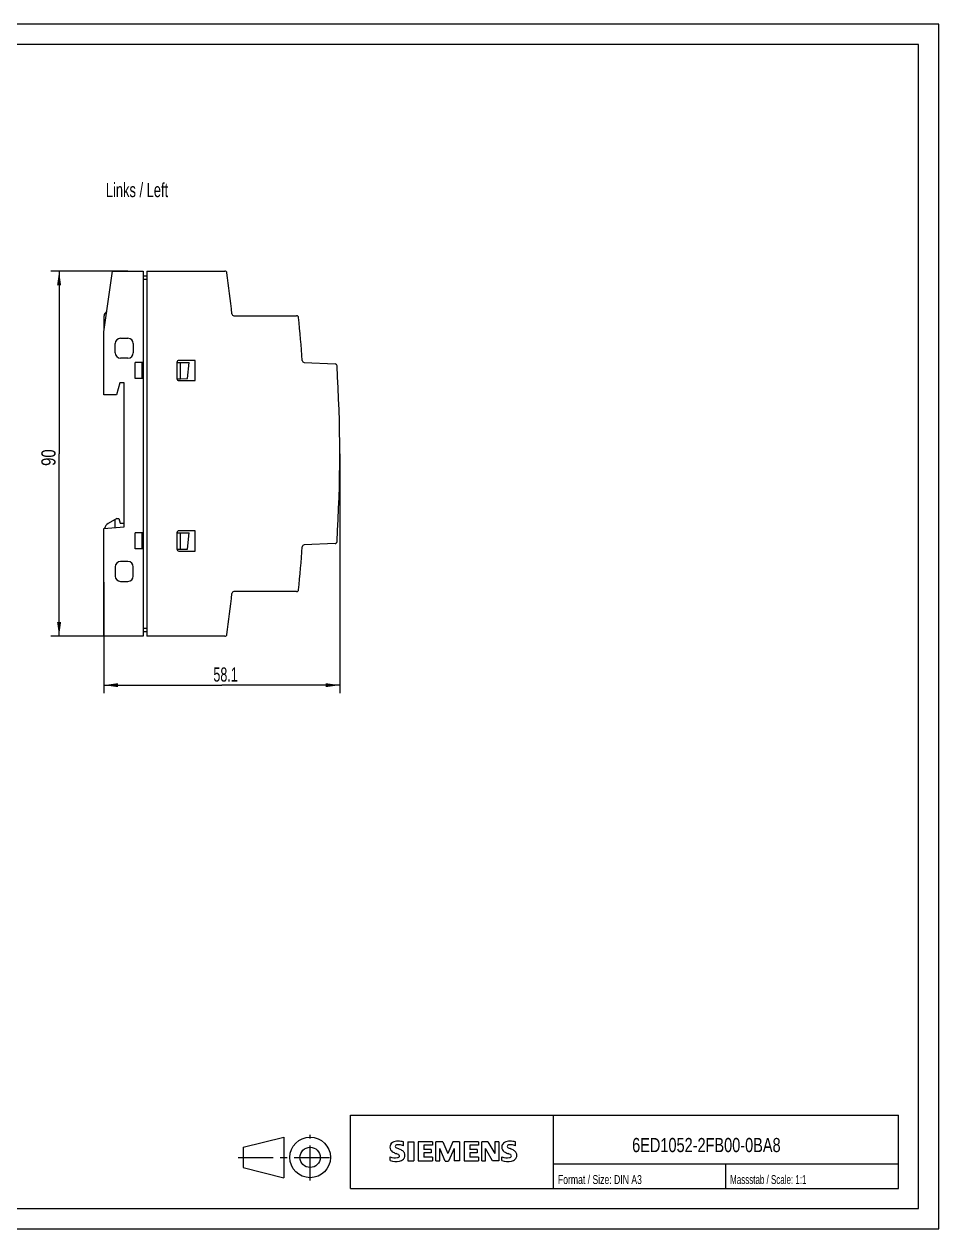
# Model space of a CAD drawing. Extents: x 0 to 420, y 0 to 297.
# Drawn here: x 194.5 to 420, y 0 to 297 of the extents above; entities that cross this region are included whole.
import ezdxf

# ---------------------------------------------------------------- set-up
doc = ezdxf.new("R2010")
doc.units = 0
doc.header["$LTSCALE"] = 23.1
doc.linetypes.add('CENTER', pattern=[0.6, 0.375, -0.075, 0.075, -0.075])
for name, color, linetype in [('11000_LEFT', 7, 'CONTINUOUS'), ('11100_DIM_LEFT', 7, 'CONTINUOUS'), ('11300_LEFT_GERMAN_ENGLISH', 7, 'CONTINUOUS'), ('90000_FRAME', 7, 'CONTINUOUS'), ('91000_TIP', 7, 'CONTINUOUS')]:
    doc.layers.add(name, color=color, linetype=linetype)
doc.styles.get("Standard").update_dxf_attribs({"font": 'txt', "width": 0.8})
doc.dimstyles.new('DIMSTYLE_1', dxfattribs={"dimtxt": 3.5, "dimasz": 3.5, "dimexe": 0.18, "dimexo": 0.0625, "dimgap": 0.09, "dimtad": 1, "dimtxsty": 'STANDARD', "dimcen": 0.09, "dimazin": 3, "dimtp": 0.05, "dimtm": 0.05, "dimtfac": 1, "dimtofl": 0, "dimtmove": 0, "dimatfit": 3, "dimtolj": 1})
doc.dimstyles.new('DIMSTYLE_2', dxfattribs={"dimtxt": 3.5, "dimasz": 3.5, "dimexe": 0.18, "dimexo": 0.0625, "dimgap": 0.09, "dimtad": 1, "dimdec": 1, "dimtxsty": 'STANDARD', "dimcen": 0.09, "dimazin": 3, "dimtp": 0.1, "dimtm": 0.1, "dimtfac": 1, "dimtdec": 1, "dimtofl": 0, "dimtmove": 0, "dimatfit": 3, "dimtolj": 1})

# ---------------------------------------------------------------- blocks, each defined once
blk = doc.blocks.new('*D1')
at = {"layer": '11100_DIM_LEFT', "linetype": 'CONTINUOUS'}
for p, q in [((220.084935, 236.104546), (201.128913, 236.104546)), ((203.128913, 236.104546), (203.128913, 191.104546)), ((203.128913, 146.104546), (203.128913, 191.104546)), ((219.029878, 146.104546), (201.128913, 146.104546))]:
    blk.add_line(p, q, dxfattribs=at)
for points in [[(203.628913, 232.604546), (203.128913, 236.104546), (202.628913, 232.604546)], [(202.628913, 149.604546), (203.128913, 146.104546), (203.628913, 149.604546)]]:
    blk.add_solid(points, dxfattribs=at)
at = {"layer": '11100_DIM_LEFT', "linetype": 'CONTINUOUS', "width": 0.785714}
blk.add_text('90', height=3.5, rotation=90, dxfattribs=at).set_placement((202.253913, 188.084678))
blk = doc.blocks.new('*D2')
at = {"layer": '11100_DIM_LEFT', "linetype": 'CONTINUOUS'}
for p, q in [((272.3, 191.1), (272.3, 132.04)), ((214.18, 159.39), (214.18, 132.04)), ((214.18, 134.04), (243.24, 134.04)), ((272.3, 134.04), (243.24, 134.04))]:
    blk.add_line(p, q, dxfattribs=at)
for points in [[(217.68, 134.54), (214.18, 134.04), (217.68, 133.54)], [(268.8, 133.54), (272.3, 134.04), (268.8, 134.54)]]:
    blk.add_solid(points, dxfattribs=at)
at = {"layer": '11100_DIM_LEFT', "linetype": 'CONTINUOUS', "width": 0.660714}
blk.add_text('58.1', height=3.5, dxfattribs=at).set_placement((241.16, 134.91))

msp = doc.modelspace()

# ---------------------------------------------------------------- linework, layer by layer
at = {"layer": '11000_LEFT', "color": 7, "linetype": 'CONTINUOUS'}
for p, q in [((214.181, 221.105), (216.289, 236.105)), ((216.289, 236.105), (223.881, 236.105)), ((223.881, 236.105), (223.881, 146.105)), ((223.881, 234.905), (224.781, 234.905)), ((224.781, 236.105), (224.781, 146.105)), ((224.781, 236.105), (244.003, 236.105)), ((223.881, 234.105), (224.781, 234.105)), ((214.231, 221.46), (214.231, 225.105)), ((246.231, 225.105), (261.675, 225.105)), ((214.181, 205.605), (214.181, 221.105)), ((216.956, 215.955), (216.956, 218.255)), ((218.256, 219.555), (220.106, 219.555)), ((221.406, 218.255), (221.406, 215.955)), ((220.106, 214.655), (218.256, 214.655)), ((236.681, 214.105), (232.681, 214.105)), ((236.681, 209.105), (236.681, 214.105)), ((221.881, 209.605), (221.881, 213.605)), ((223.881, 213.605), (221.881, 213.605)), ((223.492, 213.605), (223.492, 209.605)), ((232.181, 213.605), (232.181, 209.605)), ((232.229, 209.562), (232.231, 213.558)), ((232.231, 213.602), (232.231, 213.558)), ((232.231, 213.602), (235.185, 213.601)), ((232.231, 213.558), (233.031, 213.558)), ((233.029, 209.562), (233.031, 213.558)), ((233.031, 213.558), (235.185, 213.601)), ((234.807, 209.597), (235.185, 213.601)), ((263.528, 213.585), (271.155, 213.252)), ((218.102, 208.605), (217.242, 205.605)), ((219.184, 208.605), (218.102, 208.605)), ((219.184, 173.105), (219.184, 208.605)), ((223.881, 209.605), (221.881, 209.605)), ((232.229, 209.562), (233.029, 209.562)), ((232.681, 209.105), (236.681, 209.105)), ((233.029, 209.562), (234.807, 209.597)), ((217.242, 205.605), (214.181, 205.605)), ((214.181, 172.667), (219.184, 173.105)), ((214.181, 146.105), (214.181, 172.667)), ((217.389, 175.105), (215.231, 173.859)), ((216.934, 172.908), (216.934, 174.842)), ((217.389, 175.105), (217.889, 175.105)), ((217.889, 175.105), (218.184, 174.005)), ((218.184, 174.005), (219.184, 174.005)), ((221.881, 167.605), (221.881, 171.605)), ((223.881, 171.605), (221.881, 171.605)), ((223.492, 171.605), (223.492, 167.605)), ((232.181, 171.605), (232.181, 167.605)), ((232.229, 167.562), (232.231, 171.558)), ((232.231, 171.602), (232.231, 171.558)), ((232.231, 171.602), (235.185, 171.601)), ((232.231, 171.558), (233.031, 171.558)), ((236.681, 172.105), (232.681, 172.105)), ((233.029, 167.562), (233.031, 171.558)), ((233.031, 171.558), (235.185, 171.601)), ((234.807, 167.597), (235.185, 171.601)), ((236.681, 167.105), (236.681, 172.105)), ((223.881, 167.605), (221.881, 167.605)), ((232.229, 167.562), (233.029, 167.562)), ((232.681, 167.105), (236.681, 167.105)), ((233.029, 167.562), (234.807, 167.597)), ((271.155, 168.957), (263.528, 168.624)), ((220.106, 164.52), (218.256, 164.52)), ((216.956, 163.22), (216.956, 160.92)), ((221.406, 160.92), (221.406, 163.22)), ((218.256, 159.62), (220.106, 159.62)), ((261.675, 157.105), (246.231, 157.105)), ((223.881, 146.105), (214.181, 146.105)), ((223.881, 148.105), (224.781, 148.105)), ((223.881, 147.305), (224.781, 147.305)), ((244.003, 146.105), (224.781, 146.105))]:
    msp.add_line(p, q, dxfattribs=at)
for centre, radius, start, end in [((244.003, 235.605), 0.5, 7.85767, 90), ((-78.441, 191.105), 326, 6.06555, 7.85767), ((215.231, 225.105), 1, 110.88846, 180), ((246.231, 225.605), 0.5, 186.06555, 270), ((261.675, 224.605), 0.5, 5.62545, 90), ((-78.429, 191.105), 342.25, 3.84433, 5.62545), ((218.256, 218.255), 1.3, 90, 180), ((220.106, 218.255), 1.3, 0, 90), ((218.256, 215.955), 1.3, 180, 270), ((220.106, 215.955), 1.3, 270, 360), ((232.681, 213.605), 0.5, 90, 180), ((263.55, 214.085), 0.5, 183.84433, 267.5), ((271.134, 212.752), 0.5, 3.54354, 87.5), ((-78.447, 191.105), 350.75, 356.45646, 3.54354), ((232.681, 209.605), 0.5, 180, 270), ((216.231, 172.127), 2, 120, 163.98843), ((232.681, 171.605), 0.5, 90, 180), ((271.134, 169.457), 0.5, 272.5, 356.45646), ((232.681, 167.605), 0.5, 180, 270), ((-78.429, 191.105), 342.25, 354.37456, 356.15567), ((263.55, 168.125), 0.5, 92.5, 176.15567), ((218.256, 163.22), 1.3, 90, 180), ((220.106, 163.22), 1.3, 0, 90), ((218.256, 160.92), 1.3, 180, 270), ((220.106, 160.92), 1.3, 270, 360), ((261.675, 157.605), 0.5, 270, 354.37456), ((-78.441, 191.105), 326, 352.14233, 353.93445), ((246.231, 156.605), 0.5, 90, 173.93445), ((244.003, 146.605), 0.5, 270, 352.14233)]:
    msp.add_arc(centre, radius, start, end, dxfattribs=at)
at = {"layer": '90000_FRAME', "color": 7, "linetype": 'CONTINUOUS'}
for p, q in [((420, 297), (0, 297)), ((420, 0), (420, 297)), ((415, 292), (5, 292)), ((415, 5), (415, 292)), ((275, 28), (410, 28)), ((275, 10), (275, 28)), ((325, 10), (325, 28)), ((410, 10), (410, 28)), ((284.895, 20.916), (285.169, 21.19)), ((288.03, 20.499), (288.03, 21.449)), ((289.124, 21.497), (290.55, 21.497)), ((289.124, 21.497), (289.124, 16.744)), ((290.55, 21.497), (290.55, 16.744)), ((295.16, 21.497), (291.643, 21.497)), ((291.643, 21.497), (291.643, 16.744)), ((295.16, 21.497), (295.16, 20.618)), ((297.727, 21.497), (296.016, 21.497)), ((296.016, 16.744), (296.016, 21.497)), ((297.727, 21.497), (298.963, 18.597)), ((300.151, 21.497), (298.963, 18.597)), ((301.862, 21.497), (300.151, 21.497)), ((301.862, 21.497), (301.862, 16.744)), ((306.473, 21.497), (302.956, 21.497)), ((302.956, 21.497), (302.956, 16.744)), ((306.473, 21.497), (306.473, 20.618)), ((308.85, 21.497), (307.305, 21.497)), ((307.305, 16.744), (307.305, 21.497)), ((308.85, 21.497), (310.537, 18.55)), ((311.488, 21.497), (310.537, 21.497)), ((310.537, 21.497), (310.537, 18.55)), ((311.488, 21.497), (311.488, 16.744)), ((315.623, 20.499), (315.623, 21.449)), ((295.16, 20.618), (293.021, 20.618)), ((293.021, 20.618), (293.021, 19.548)), ((294.875, 19.548), (293.021, 19.548)), ((294.875, 18.764), (293.021, 18.764)), ((293.021, 18.764), (293.021, 17.647)), ((294.875, 19.548), (294.875, 18.764)), ((298.297, 16.696), (296.966, 19.786)), ((296.966, 16.744), (296.966, 19.786)), ((300.484, 19.833), (299.153, 16.696)), ((300.484, 19.833), (300.484, 16.744)), ((306.473, 20.618), (304.334, 20.618)), ((304.334, 20.618), (304.334, 19.548)), ((306.188, 19.548), (304.334, 19.548)), ((306.188, 18.764), (304.334, 18.764)), ((304.334, 18.764), (304.334, 17.647)), ((306.188, 19.548), (306.188, 18.764)), ((309.967, 16.744), (308.255, 19.786)), ((308.255, 16.744), (308.255, 19.786)), ((284.703, 16.839), (284.703, 17.789)), ((289.124, 16.744), (290.55, 16.744)), ((291.643, 16.744), (295.208, 16.744)), ((295.208, 17.647), (293.021, 17.647)), ((295.208, 17.647), (295.208, 16.744)), ((296.016, 16.744), (296.966, 16.744)), ((298.297, 16.696), (299.153, 16.696)), ((301.862, 16.744), (300.484, 16.744)), ((302.956, 16.744), (306.52, 16.744)), ((306.52, 17.647), (304.334, 17.647)), ((306.52, 17.647), (306.52, 16.744)), ((307.305, 16.744), (308.255, 16.744)), ((311.488, 16.744), (309.967, 16.744)), ((312.296, 16.839), (312.296, 17.789)), ((325, 16), (410, 16)), ((367.5, 10), (367.5, 16)), ((275, 10), (410, 10)), ((5, 5), (415, 5)), ((0, 0), (420, 0))]:
    msp.add_line(p, q, dxfattribs=at)
for centre, radius, start, end in [((285.795, 20.25), 1.12, 142.81392, 167.1523), ((286.14, 19.943), 1.581, 121.2141, 141.52548), ((286.52, 19.254), 2.367, 86.2218, 120.42726), ((286.251, 12.558), 9.068, 78.68271, 87.31476), ((313.387, 20.25), 1.12, 142.81392, 167.1523), ((313.733, 19.943), 1.581, 121.2141, 141.52548), ((314.112, 19.254), 2.367, 86.2218, 120.42726), ((313.844, 12.558), 9.068, 78.68271, 87.31476), ((285.963, 20.142), 1.309, 164.19749, 195.80251), ((285.9, 20.102), 1.239, 194.79522, 225.71766), ((286.504, 20.808), 2.166, 227.31193, 242.70403), ((290.359, 28.342), 10.629, 242.86201, 247.1042), ((286.307, 20.368), 0.303, 154.44004, 221.82017), ((286.386, 20.289), 0.41, 102.82878, 149.22596), ((286.717, 20.754), 0.866, 222.77604, 239.03624), ((279.564, 2.549), 17.332, 65.34147, 67.39978), ((287.619, 22.35), 2.699, 240.0482, 251.37797), ((286.803, 18.546), 2.202, 84.04001, 103.34277), ((284.21, 13.424), 6.859, 59.90203, 68.20365), ((286.692, 17.976), 0.34, 305.50322, 72.46529), ((286.463, 16.129), 4.642, 70.26259, 82.95242), ((286.886, 18.062), 1.505, 25.95629, 59.48348), ((286.958, 18.14), 1.406, 335.3868, 24.39151), ((313.555, 20.142), 1.309, 164.19749, 195.80251), ((313.493, 20.102), 1.239, 194.79522, 225.71766), ((314.097, 20.808), 2.166, 227.31193, 242.70403), ((317.952, 28.342), 10.629, 242.86201, 247.1042), ((313.9, 20.368), 0.303, 154.44004, 221.82017), ((313.979, 20.289), 0.41, 102.82878, 149.22596), ((314.31, 20.754), 0.866, 222.77604, 239.03624), ((307.156, 2.549), 17.332, 65.34147, 67.39978), ((315.212, 22.35), 2.699, 240.0482, 251.37797), ((314.396, 18.546), 2.202, 84.04001, 103.34277), ((311.803, 13.424), 6.859, 59.90203, 68.20365), ((314.285, 17.976), 0.34, 305.50322, 72.46529), ((314.055, 16.129), 4.642, 70.26259, 82.95242), ((314.479, 18.062), 1.505, 25.95629, 59.48348), ((314.551, 18.14), 1.406, 335.3868, 24.39151), ((285.948, 20.801), 3.259, 247.53002, 280.75795), ((286.126, 21.378), 4.757, 252.59392, 280.98166), ((286.408, 18.701), 1.112, 277.71, 295.68849), ((286.581, 18.76), 2.101, 282.40584, 311.86444), ((286.954, 18.193), 1.433, 315.89046, 333.52293), ((313.541, 20.801), 3.259, 247.53002, 280.75795), ((313.719, 21.378), 4.757, 252.59392, 280.98166), ((314, 18.701), 1.112, 277.71, 295.68849), ((314.174, 18.76), 2.101, 282.40584, 311.86444), ((314.546, 18.193), 1.433, 315.89046, 333.52293)]:
    msp.add_arc(centre, radius, start, end, dxfattribs=at)
at = {"layer": '91000_TIP', "color": 7, "linetype": 'CONTINUOUS'}
for p, q in [((248.508, 20.129), (258.508, 22.629)), ((258.508, 22.629), (258.508, 12.629)), ((248.508, 20.129), (248.508, 15.129)), ((248.508, 15.129), (258.508, 12.629))]:
    msp.add_line(p, q, dxfattribs=at)
at = {"layer": '91000_TIP', "color": 7, "linetype": 'CENTER'}
for p, q in [((265.008, 11.907), (265.008, 23.191)), ((247.229, 17.629), (270.831, 17.629))]:
    msp.add_line(p, q, dxfattribs=at)
at = {"layer": '91000_TIP', "color": 7, "linetype": 'CONTINUOUS'}
for radius in [5, 2.5]:
    msp.add_circle((265.008, 17.629), radius, dxfattribs=at)

# ---------------------------------------------------------------- texts
at = {"layer": '11300_LEFT_GERMAN_ENGLISH', "color": 7, "linetype": 'CONTINUOUS', "width": 0.678571}
msp.add_text('Links / Left', height=3.5, dxfattribs=at).set_placement((214.654, 254.352))
at = {"layer": '90000_FRAME', "color": 7, "linetype": 'CONTINUOUS'}
for s, height, width, p in [('6ED1052-2FB00-0BA8', 3.5, 0.76455, (344.382, 18.925)), ('Format / Size: DIN A3', 2.2, 0.723356, (326.092, 11.067)), ('Massstab / Scale: 1:1', 2.2, 0.668934, (368.545, 11.067))]:
    msp.add_text(s, height=height, dxfattribs=dict(at, width=width)).set_placement(p)

# ---------------------------------------------------------------- dimensions: what is measured, and where the dimension line sits
at = {"layer": '11100_DIM_LEFT', "linetype": 'CONTINUOUS'}
dim = msp.add_linear_dim(base=(203.129, 146.105), p1=(220.085, 236.105), p2=(219.03, 146.105), angle=270, text='90', dimstyle='DIMSTYLE_1', dxfattribs=at)
dim.commit()
dim.dimension.update_dxf_attribs({"geometry": '*D1', "text_midpoint": (200.504, 190.835), "dimtype": 160})
dim = msp.add_linear_dim(base=(272.303, 134.035), p1=(214.181, 159.386), p2=(272.303, 191.105), dimstyle='DIMSTYLE_2', dxfattribs=at)
dim.commit()
dim.dimension.update_dxf_attribs({"geometry": '*D2', "text_midpoint": (245.787, 136.66), "dimtype": 160})

doc.saveas('drawing.dxf')
